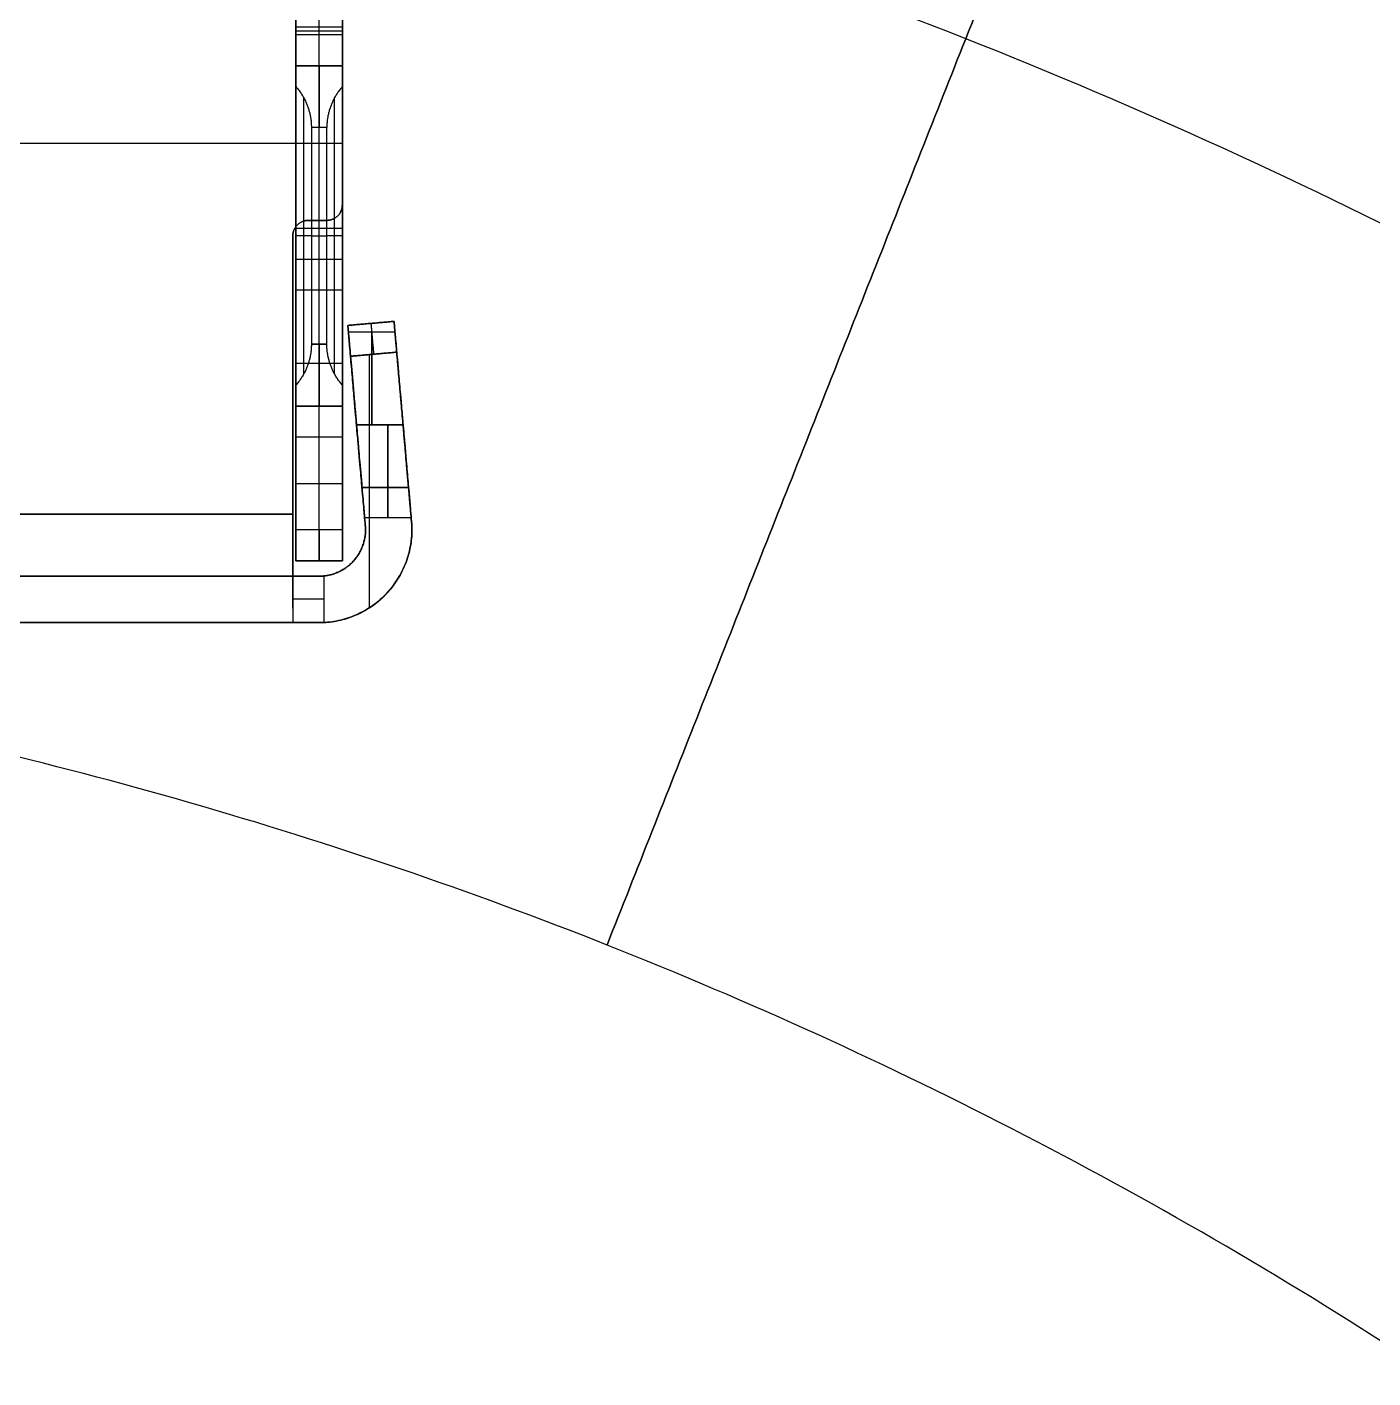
# Model space of a CAD drawing. Header units: millimetres. Extents: x 20.2 to 60.2, y 0 to 42.2.
# Drawn here: x 43.533 to 47.677, y 31.685 to 35.842 of the extents above; entities that cross this region are included whole.
import ezdxf

# ---------------------------------------------------------------- set-up
doc = ezdxf.new("R2010")
doc.units = ezdxf.units.MM
doc.layers.add('CHARGING$Platiene Rund Transmitter', color=178, linetype='Continuous', true_color=0x000000)

msp = doc.modelspace()

# ---------------------------------------------------------------- linework, layer by layer
at = {"layer": 'CHARGING$Platiene Rund Transmitter', "color": 254, "true_color": 0xcad1ee}
for p, q in [((44.3613, 34.1997, -0.7913), (44.3613, 39.5799, -0.7913)), ((44.5042, 34.1997, -0.7913), (44.5042, 39.5799, -0.7913)), ((44.4327, 35.2234, -1.615), (44.4327, 36.2232, -1.615)), ((44.5042, 35.2948, -1.734), (44.5042, 36.1518, -1.734)), ((44.4327, 35.8185, -0.5866), (44.4327, 35.8423, -0.5866)), ((44.3613, 35.8304, -0.5866), (44.5042, 35.8304, -0.5866)), ((44.5042, 35.7233, -1.615), (44.3613, 35.7233, -1.615)), ((44.3613, 35.7233, -0.0867), (44.5042, 35.7233, -0.0867)), ((44.4327, 35.7233, 0.318), (44.4327, 35.7233, -0.4914)), ((44.5042, 35.7233, -1.8055), (44.5042, 35.7233, -1.6626)), ((44.3851, 35.6251, 0.4847), (44.3851, 34.7741, 0.4847)), ((44.4803, 34.7741, 0.4847), (44.4803, 35.6251, 0.4847)), ((44.4327, 34.8663, 0.5085), (44.4327, 35.5329, 0.5085)), ((35.8864, 35.4852, -1.6626), (44.5042, 35.4852, -1.6626)), ((35.8864, 35.4852, -1.8055), (44.5042, 35.4852, -1.8055)), ((44.3994, 35.2472, -1.734), (44.4565, 35.2472, -1.734)), ((44.428, 35.2472, -1.8055), (44.428, 35.2472, -1.6626)), ((44.3518, 34.3426, -1.734), (44.3518, 35.1996, -1.734)), ((44.4089, 35.1996, 0.5085), (44.3613, 35.1996, 0.4609)), ((44.4089, 35.1996, 0.5085), (44.4565, 35.1996, 0.5085)), ((44.5042, 35.1996, 0.4609), (44.4565, 35.1996, 0.5085)), ((44.4327, 34.5806, -1.8055), (44.4327, 35.0329, -1.8055)), ((44.6634, 34.9364, -0.7199), (44.5211, 34.924, -0.7199)), ((44.5922, 34.9302, -0.1581), (44.5922, 34.9302, -1.2817)), ((44.6634, 34.9364, -0.7199), (44.6663, 34.9033, -0.7199)), ((44.5211, 34.924, -0.7199), (44.5229, 34.9033, -0.7199)), ((44.5042, 34.8068, -1.8055), (44.3613, 34.8068, -1.8055)), ((44.5875, 34.0548, -1.377), (44.5875, 34.8342, -1.377)), ((44.3518, 34.7711, -1.8055), (44.3518, 34.7711, -1.6626)), ((44.5042, 34.6758, 0.1181), (44.3613, 34.6758, 0.1181)), ((44.4327, 34.6758, 0.318), (44.4327, 34.6758, -0.0819)), ((44.5479, 34.6176, -0.0629), (44.5479, 34.6176, -0.4342)), ((44.5479, 34.6176, -1.0056), (44.5479, 34.6176, -1.377)), ((44.6913, 34.6176, -0.0629), (44.6913, 34.6176, -0.4342)), ((44.6913, 34.6176, -1.0056), (44.6913, 34.6176, -1.377)), ((44.4327, 34.295, -0.1771), (44.4327, 34.5806, -0.1771)), ((44.3613, 34.4378, -0.1771), (44.5042, 34.4378, -0.1771)), ((44.5647, 34.4256, -1.377), (44.7081, 34.4256, -1.377)), ((44.7081, 34.4254, -0.0629), (44.5647, 34.4254, -0.0629)), ((44.5729, 34.332, -0.7199), (44.575, 34.3074, -0.7199)), ((44.7163, 34.332, -0.7199), (44.7173, 34.3198, -0.7199)), ((44.3518, 34.0539, -1.6388), (44.3518, 34.2504, -1.6388)), ((44.5042, 34.1997, -0.8485), (44.3613, 34.1997, -0.8485)), ((44.4327, 34.1997, -0.2724), (44.4327, 34.1997, -1.4246)), ((35.9578, 34.1521, -0.7199), (44.4327, 34.1521, -0.7199)), ((44.3518, 34.1759, -1.5644), (44.3518, 34.1759, -1.7608)), ((35.9578, 34.0093, -0.7199), (44.4327, 34.0093, -0.7199))]:
    msp.add_line(p, q, dxfattribs=at)
at = {"layer": 'CHARGING$Platiene Rund Transmitter', "color": 86, "true_color": 0x118002}
for points in [[(40.1659, 40), (41.3857, 40.0001), (43.8987, 39.7694), (47.6262, 38.6978), (51.2105, 36.8409), (54.4087, 34.243), (57.0069, 31.0445), (58.8637, 27.4605), (59.9354, 23.7328), (60.2778, 20), (59.9354, 16.2672), (58.8637, 12.5397), (57.0069, 8.9554), (54.4089, 5.7572), (51.2104, 3.159), (47.6264, 1.3023), (43.8987, 0.2305), (40.1659, -0.1119), (36.4332, 0.2305), (32.7057, 1.3022), (29.1213, 3.1591), (25.9232, 5.757), (23.3249, 8.9555), (21.4682, 12.5395), (20.3964, 16.2672), (20.054, 20), (20.3964, 23.7328), (21.4681, 27.4603), (23.325, 31.0446), (25.9229, 34.2428), (29.1214, 36.841), (32.7055, 38.6977), (36.4331, 39.7694), (38.9462, 40.0001), (40.1659, 40)], [(40.1659, 40, 1), (41.3857, 40.0001, 1), (43.8987, 39.7694, 1), (47.6262, 38.6978, 1), (51.2105, 36.8409, 1), (54.4087, 34.243, 1), (57.0069, 31.0445, 1), (58.8637, 27.4605, 1), (59.9354, 23.7328, 1), (60.2778, 20, 1), (59.9354, 16.2672, 1), (58.8637, 12.5397, 1), (57.0069, 8.9554, 1), (54.4089, 5.7572, 1), (51.2104, 3.159, 1), (47.6264, 1.3023, 1), (43.8987, 0.2305, 1), (40.1659, -0.1119, 1), (36.4332, 0.2305, 1), (32.7057, 1.3022, 1), (29.1213, 3.1591, 1), (25.9232, 5.757, 1), (23.3249, 8.9555, 1), (21.4682, 12.5395, 1), (20.3964, 16.2672, 1), (20.054, 20, 1), (20.3964, 23.7328, 1), (21.4681, 27.4603, 1), (23.325, 31.0446, 1), (25.9229, 34.2428, 1), (29.1214, 36.841, 1), (32.7055, 38.6977, 1), (36.4331, 39.7694, 1), (38.9462, 40.0001, 1), (40.1659, 40, 1)], [(40.1659, 40, 0.5), (41.3857, 40.0001, 0.5), (43.8987, 39.7694, 0.5), (47.6262, 38.6978, 0.5), (51.2105, 36.8409, 0.5), (54.4087, 34.243, 0.5), (57.0069, 31.0445, 0.5), (58.8637, 27.4605, 0.5), (59.9354, 23.7328, 0.5), (60.2778, 20, 0.5), (59.9354, 16.2672, 0.5), (58.8637, 12.5397, 0.5), (57.0069, 8.9554, 0.5), (54.4089, 5.7572, 0.5), (51.2104, 3.159, 0.5), (47.6264, 1.3023, 0.5), (43.8987, 0.2305, 0.5), (40.1659, -0.1119, 0.5), (36.4332, 0.2305, 0.5), (32.7057, 1.3022, 0.5), (29.1213, 3.1591, 0.5), (25.9232, 5.757, 0.5), (23.3249, 8.9555, 0.5), (21.4682, 12.5395, 0.5), (20.3964, 16.2672, 0.5), (20.054, 20, 0.5), (20.3964, 23.7328, 0.5), (21.4681, 27.4603, 0.5), (23.325, 31.0446, 0.5), (25.9229, 34.2428, 0.5), (29.1214, 36.841, 0.5), (32.7055, 38.6977, 0.5), (36.4331, 39.7694, 0.5), (38.9462, 40.0001, 0.5), (40.1659, 40, 0.5)], [(40.1659, 37), (41.2028, 37.0001), (43.3388, 36.804), (46.5071, 35.8932), (49.5538, 34.3148), (52.2723, 32.1065), (54.4808, 29.3878), (56.059, 26.3414), (56.97, 23.1729), (57.261, 20), (56.97, 16.8272), (56.0591, 13.6588), (54.4807, 10.6121), (52.2725, 7.8936), (49.5537, 5.6852), (46.5073, 4.1069), (43.3388, 3.1959), (40.1659, 2.9049), (36.9931, 3.1959), (33.8247, 4.1068), (30.778, 5.6852), (28.0596, 7.8935), (25.8511, 10.6122), (24.2729, 13.6586), (23.3619, 16.8271), (23.0708, 20), (23.3619, 23.1728), (24.2728, 26.3412), (25.8511, 29.3879), (28.0594, 32.1064), (30.7781, 34.3148), (33.8245, 35.8931), (36.993, 36.804), (39.1292, 37.0001), (40.1659, 37)], [(40.1659, 37, 1), (41.2028, 37.0001, 1), (43.3388, 36.804, 1), (46.5071, 35.8932, 1), (49.5538, 34.3148, 1), (52.2723, 32.1065, 1), (54.4808, 29.3878, 1), (56.059, 26.3414, 1), (56.97, 23.1729, 1), (57.261, 20, 1), (56.97, 16.8272, 1), (56.0591, 13.6588, 1), (54.4807, 10.6121, 1), (52.2725, 7.8936, 1), (49.5537, 5.6852, 1), (46.5073, 4.1069, 1), (43.3388, 3.1959, 1), (40.1659, 2.9049, 1), (36.9931, 3.1959, 1), (33.8247, 4.1068, 1), (30.778, 5.6852, 1), (28.0596, 7.8935, 1), (25.8511, 10.6122, 1), (24.2729, 13.6586, 1), (23.3619, 16.8271, 1), (23.0708, 20, 1), (23.3619, 23.1728, 1), (24.2728, 26.3412, 1), (25.8511, 29.3879, 1), (28.0594, 32.1064, 1), (30.7781, 34.3148, 1), (33.8245, 35.8931, 1), (36.993, 36.804, 1), (39.1292, 37.0001, 1), (40.1659, 37, 1)], [(40.1659, 34), (41.0198, 34.0001), (42.7788, 33.8386), (45.3881, 33.0885), (47.8971, 31.7886), (50.1359, 29.9701), (51.9546, 27.7311), (53.2543, 25.2223), (54.0046, 22.613), (54.2442, 20), (54.0046, 17.3871), (53.2544, 14.7778), (51.9546, 12.2688), (50.136, 10.0301), (47.8971, 8.2113), (45.3882, 6.9116), (42.7789, 6.1614), (40.1659, 5.9217), (37.553, 6.1614), (34.9437, 6.9115), (32.4347, 8.2113), (30.196, 10.0299), (28.3772, 12.2689), (27.0775, 14.7777), (26.3273, 17.387), (26.0876, 20), (26.3273, 22.6129), (27.0774, 25.2222), (28.3773, 27.7312), (30.1958, 29.9699), (32.4348, 31.7887), (34.9436, 33.0884), (37.5529, 33.8386), (39.3121, 34.0001), (40.1659, 34)], [(40.1659, 34, 1), (41.0198, 34.0001, 1), (42.7788, 33.8386, 1), (45.3881, 33.0885, 1), (47.8971, 31.7886, 1), (50.1359, 29.9701, 1), (51.9546, 27.7311, 1), (53.2543, 25.2223, 1), (54.0046, 22.613, 1), (54.2442, 20, 1), (54.0046, 17.3871, 1), (53.2544, 14.7778, 1), (51.9546, 12.2688, 1), (50.136, 10.0301, 1), (47.8971, 8.2113, 1), (45.3882, 6.9116, 1), (42.7789, 6.1614, 1), (40.1659, 5.9217, 1), (37.553, 6.1614, 1), (34.9437, 6.9115, 1), (32.4347, 8.2113, 1), (30.196, 10.0299, 1), (28.3772, 12.2689, 1), (27.0775, 14.7777, 1), (26.3273, 17.387, 1), (26.0876, 20, 1), (26.3273, 22.6129, 1), (27.0774, 25.2222, 1), (28.3773, 27.7312, 1), (30.1958, 29.9699, 1), (32.4348, 31.7887, 1), (34.9436, 33.0884, 1), (37.5529, 33.8386, 1), (39.3121, 34.0001, 1), (40.1659, 34, 1)], [(40.1659, 34, 0.5), (41.0198, 34.0001, 0.5), (42.7788, 33.8386, 0.5), (45.3881, 33.0885, 0.5), (47.8971, 31.7886, 0.5), (50.1359, 29.9701, 0.5), (51.9546, 27.7311, 0.5), (53.2543, 25.2223, 0.5), (54.0046, 22.613, 0.5), (54.2442, 20, 0.5), (54.0046, 17.3871, 0.5), (53.2544, 14.7778, 0.5), (51.9546, 12.2688, 0.5), (50.136, 10.0301, 0.5), (47.8971, 8.2113, 0.5), (45.3882, 6.9116, 0.5), (42.7789, 6.1614, 0.5), (40.1659, 5.9217, 0.5), (37.553, 6.1614, 0.5), (34.9437, 6.9115, 0.5), (32.4347, 8.2113, 0.5), (30.196, 10.0299, 0.5), (28.3772, 12.2689, 0.5), (27.0775, 14.7777, 0.5), (26.3273, 17.387, 0.5), (26.0876, 20, 0.5), (26.3273, 22.6129, 0.5), (27.0774, 25.2222, 0.5), (28.3773, 27.7312, 0.5), (30.1958, 29.9699, 0.5), (32.4348, 31.7887, 0.5), (34.9436, 33.0884, 0.5), (37.5529, 33.8386, 0.5), (39.3121, 34.0001, 0.5), (40.1659, 34, 0.5)]]:
    msp.add_open_spline(points, degree=3, knots=[0, 0, 0, 0, 2.996669, 6.173385, 9.482612, 12.862313, 16.242013, 19.55124, 22.727957, 25.724626, 28.721294, 31.898011, 35.207238, 38.586938, 41.966639, 45.275866, 48.452582, 51.449251, 54.44592, 57.622636, 60.931863, 64.311564, 67.691265, 71.000491, 74.177208, 77.173877, 80.170545, 83.347262, 86.656489, 90.036189, 93.41589, 96.725117, 99.901833, 102.898502, 102.898502, 102.898502, 102.898502], dxfattribs=at)
for points in [[(42.7133, 33.7663), (43.2592, 36.7162), (43.8051, 39.6661)], [(43.8051, 39.6661, 1), (43.2592, 36.7162, 1), (42.7133, 33.7663, 1)], [(45.3192, 33.0171), (46.4235, 35.8064), (47.5278, 38.5958)], [(47.5278, 38.5958, 1), (46.4235, 35.8064, 1), (45.3192, 33.0171, 1)], [(45.3192, 33.0171, 1), (45.3192, 33.0171, 0.5), (45.3192, 33.0171)]]:
    msp.add_open_spline(points, degree=2, dxfattribs=at)
at = {"layer": 'CHARGING$Platiene Rund Transmitter', "color": 254, "true_color": 0xcad1ee}
for points, degree in [([(44.3613, 36.2232, -1.615), (44.3613, 35.7233, -1.615), (44.3613, 35.2234, -1.615)], 2), ([(44.5042, 35.2234, -1.615), (44.5042, 35.7233, -1.615), (44.5042, 36.2232, -1.615)], 2), ([(44.5042, 35.2948, -1.6626), (44.5042, 35.7233, -1.6626), (44.5042, 36.1518, -1.6626)], 2), ([(44.5042, 36.1518, -1.8055), (44.5042, 35.7233, -1.8055), (44.5042, 35.2948, -1.8055)], 2), ([(44.3613, 35.8185, -0.5866), (44.3613, 35.8304, -0.5866), (44.3613, 35.8423, -0.5866)], 2), ([(44.5042, 35.8423, -0.5866), (44.4327, 35.8423, -0.5866), (44.3613, 35.8423, -0.5866)], 2), ([(44.5042, 35.8423, -0.5866), (44.5042, 35.8304, -0.5866), (44.5042, 35.8185, -0.5866)], 2), ([(44.5042, 35.8185, -0.5866), (44.4327, 35.8185, -0.5866), (44.3613, 35.8185, -0.5866)], 2), ([(44.3613, 35.7233, 0.318), (44.3613, 35.7233, -0.0867), (44.3613, 35.7233, -0.4914)], 2), ([(44.5042, 35.7233, 0.318), (44.4327, 35.7233, 0.318), (44.3613, 35.7233, 0.318)], 2), ([(44.3613, 35.7233, -0.4914), (44.4327, 35.7233, -0.4914), (44.5042, 35.7233, -0.4914)], 2), ([(44.5042, 35.7233, -0.4914), (44.5042, 35.7233, -0.0867), (44.5042, 35.7233, 0.318)], 2), ([(44.3613, 34.7403, 0.4609), (44.3613, 35.1996, 0.4609), (44.3613, 35.6588, 0.4609)], 2), ([(44.5042, 35.6588, 0.4609), (44.5042, 35.1996, 0.4609), (44.5042, 34.7403, 0.4609)], 2), ([(44.4565, 35.5329, 0.5085), (44.4327, 35.5329, 0.5085), (44.4089, 35.5329, 0.5085)], 2), ([(44.4089, 35.5329, 0.5085), (44.4089, 35.1996, 0.5085), (44.4089, 34.8663, 0.5085)], 2), ([(44.4565, 34.8663, 0.5085), (44.4565, 35.1996, 0.5085), (44.4565, 35.5329, 0.5085)], 2), ([(44.5042, 35.2948, -1.6626), (44.5042, 35.2948, -1.734), (44.5042, 35.2948, -1.8055)], 2), ([(44.5042, 35.2948, -1.6626), (44.5042, 35.2948, -1.734), (44.5042, 35.2948, -1.8055)], 2), ([(44.3613, 35.2234, -1.615), (44.4327, 35.2234, -1.615), (44.5042, 35.2234, -1.615)], 2), ([(44.3994, 35.2472, -1.6626), (44.428, 35.2472, -1.6626), (44.4565, 35.2472, -1.6626)], 2), ([(44.4565, 35.2472, -1.8055), (44.428, 35.2472, -1.8055), (44.3994, 35.2472, -1.8055)], 2), ([(44.3994, 35.2472, -1.8055), (44.3994, 35.2472, -1.734), (44.3994, 35.2472, -1.6626)], 2), ([(44.4565, 35.2472, -1.8055), (44.4565, 35.2472, -1.734), (44.4565, 35.2472, -1.6626)], 2), ([(44.4565, 35.2472, -1.6626), (44.4565, 35.2472, -1.734), (44.4565, 35.2472, -1.8055)], 2), ([(44.3518, 34.3426, -1.6626), (44.3518, 34.7711, -1.6626), (44.3518, 35.1996, -1.6626)], 2), ([(44.3518, 35.1996, -1.8055), (44.3518, 34.7711, -1.8055), (44.3518, 34.3426, -1.8055)], 2), ([(44.3518, 35.1996, -1.6626), (44.3518, 35.1996, -1.734), (44.3518, 35.1996, -1.8055)], 2), ([(44.3613, 35.1282, -1.7102), (44.4327, 35.1282, -1.7102), (44.5042, 35.1282, -1.7102)], 2), ([(44.3613, 35.0329, -1.8055), (44.3613, 34.8068, -1.8055), (44.3613, 34.5806, -1.8055)], 2), ([(44.5042, 35.0329, -1.8055), (44.4327, 35.0329, -1.8055), (44.3613, 35.0329, -1.8055)], 2), ([(44.5042, 34.5806, -1.8055), (44.5042, 34.8068, -1.8055), (44.5042, 35.0329, -1.8055)], 2), ([(44.5211, 34.924, -0.1581), (44.5922, 34.9302, -0.1581), (44.6634, 34.9364, -0.1581)], 2), ([(44.5211, 34.924, -1.2817), (44.5922, 34.9302, -1.2817), (44.6634, 34.9364, -1.2817)], 2), ([(44.6634, 34.9364, -1.2817), (44.5922, 34.9302, -1.2817), (44.5211, 34.924, -1.2817)], 2), ([(44.6634, 34.9364, -1.2817), (44.6634, 34.9364, -0.7199), (44.6634, 34.9364, -0.1581)], 2), ([(44.5211, 34.924, -0.1581), (44.5211, 34.924, -0.7199), (44.5211, 34.924, -1.2817)], 2), ([(44.6663, 34.9033, -0.7199), (44.5946, 34.9033, -0.7199), (44.5229, 34.9033, -0.7199)], 2), ([(44.4565, 34.8663, 0.5085), (44.4327, 34.8663, 0.5085), (44.4089, 34.8663, 0.5085)], 2), ([(44.4089, 34.8663, 0.5085), (44.4327, 34.8663, 0.5085), (44.4565, 34.8663, 0.5085)], 2), ([(44.6717, 34.8416, -0.0629), (44.6005, 34.8354, -0.0629), (44.5294, 34.8291, -0.0629)], 2), ([(44.5294, 34.8291, -1.377), (44.6005, 34.8354, -1.377), (44.6717, 34.8416, -1.377)], 2), ([(44.5294, 34.8291, -0.0629), (44.5747, 34.8331, -0.0629), (44.6201, 34.8371, -0.0629)], 2), ([(44.575, 34.3074, -0.0629), (44.5522, 34.5683, -0.0629), (44.5294, 34.8291, -0.0629)], 2), ([(44.5294, 34.8291, -1.377), (44.5522, 34.5683, -1.377), (44.575, 34.3074, -1.377)], 2), ([(44.6717, 34.8416, -0.0629), (44.6945, 34.5807, -0.0629), (44.7173, 34.3198, -0.0629)], 2), ([(44.7173, 34.3198, -1.377), (44.6945, 34.5807, -1.377), (44.6717, 34.8416, -1.377)], 2), ([(44.3613, 34.6758, -0.0819), (44.3613, 34.6758, 0.1181), (44.3613, 34.6758, 0.318)], 2), ([(44.5042, 34.6758, -0.0819), (44.4327, 34.6758, -0.0819), (44.3613, 34.6758, -0.0819)], 2), ([(44.3613, 34.6758, 0.318), (44.4327, 34.6758, 0.318), (44.5042, 34.6758, 0.318)], 2), ([(44.5042, 34.6758, 0.318), (44.5042, 34.6758, 0.1181), (44.5042, 34.6758, -0.0819)], 2), ([(44.6913, 34.6176, -1.0056), (44.6196, 34.6176, -1.0056), (44.5479, 34.6176, -1.0056)], 2), ([(44.5479, 34.6176, -0.4342), (44.6196, 34.6176, -0.4342), (44.6913, 34.6176, -0.4342)], 2), ([(44.3613, 34.295, -0.1771), (44.3613, 34.4378, -0.1771), (44.3613, 34.5806, -0.1771)], 2), ([(44.3613, 34.5806, -1.8055), (44.4327, 34.5806, -1.8055), (44.5042, 34.5806, -1.8055)], 2), ([(44.3613, 34.5806, -0.1771), (44.4327, 34.5806, -0.1771), (44.5042, 34.5806, -0.1771)], 2), ([(44.5042, 34.5806, -0.1771), (44.5042, 34.4378, -0.1771), (44.5042, 34.295, -0.1771)], 2), ([(36.0388, 34.3426, -1.6626), (40.1953, 34.3426, -1.6626), (44.3518, 34.3426, -1.6626)], 2), ([(44.3518, 34.3426, -1.8055), (40.1953, 34.3426, -1.8055), (36.0388, 34.3426, -1.8055)], 2), ([(44.3518, 34.3426, -1.6626), (44.3518, 34.3426, -1.734), (44.3518, 34.3426, -1.8055)], 2), ([(44.7163, 34.332, -0.7199), (44.6446, 34.332, -0.7199), (44.5729, 34.332, -0.7199)], 2), ([(44.575, 34.3074, -0.0629), (44.575, 34.3074, -0.7199), (44.575, 34.3074, -1.377)], 2), ([(44.7173, 34.3198, -0.0629), (44.7173, 34.3198, -0.7199), (44.7173, 34.3198, -1.377)], 2), ([(44.5042, 34.295, -0.1771), (44.4327, 34.295, -0.1771), (44.3613, 34.295, -0.1771)], 2), ([(44.5756, 34.295, -1.377), (44.5756, 34.295, -0.7199), (44.5756, 34.295, -0.0629)], 2), ([(44.7184, 34.295, -1.377), (44.7184, 34.295, -0.7199), (44.7184, 34.295, -0.0629)], 2), ([(44.3613, 34.1997, -1.4246), (44.3613, 34.1997, -0.8485), (44.3613, 34.1997, -0.2724)], 2), ([(44.5042, 34.1997, -0.2724), (44.4327, 34.1997, -0.2724), (44.3613, 34.1997, -0.2724)], 2), ([(44.3613, 34.1997, -1.4246), (44.4327, 34.1997, -1.4246), (44.5042, 34.1997, -1.4246)], 2), ([(44.3613, 34.1997, -1.4246), (44.4327, 34.1997, -1.4246), (44.5042, 34.1997, -1.4246)], 2), ([(44.3613, 34.1997, -0.2724), (44.4327, 34.1997, -0.2724), (44.5042, 34.1997, -0.2724)], 2), ([(44.5042, 34.1997, -0.2724), (44.5042, 34.1997, -0.8485), (44.5042, 34.1997, -1.4246)], 2), ([(44.3518, 34.1521, -1.4722), (40.1953, 34.1521, -1.4722), (36.0388, 34.1521, -1.4722)], 2), ([(41.0047, 34.1521, -0.0629), (42.7187, 34.1521, -0.0629), (44.4327, 34.1521, -0.0629)], 2), ([(44.3518, 34.1521, -1.4722), (44.3518, 34.0807, -1.4722), (44.3518, 34.0093, -1.4722)], 2), ([(44.447, 34.1528, -1.377), (44.4422, 34.1524, -1.377), (44.4375, 34.1521, -1.3773), (44.4327, 34.1521, -1.378)], 3), ([(44.4327, 34.1521, -0.0629), (44.4327, 34.1521, -0.7205), (44.4327, 34.1521, -1.378)], 2), ([(44.4327, 34.1521, -1.378), (44.4327, 34.1521, -0.7205), (44.4327, 34.1521, -0.0629)], 2), ([(44.447, 34.1528, -1.377), (44.447, 34.0812, -1.377), (44.447, 34.0096, -1.377)], 2), ([(44.447, 34.1528, -1.377), (44.447, 34.0812, -1.377), (44.447, 34.0096, -1.377)], 2), ([(36.0388, 34.0093, -1.4722), (40.1953, 34.0093, -1.4722), (44.3518, 34.0093, -1.4722)], 2), ([(44.4327, 34.0093, -0.0629), (42.7187, 34.0093, -0.0629), (41.0047, 34.0093, -0.0629)], 2), ([(44.4327, 34.0093, -1.378), (44.4375, 34.0093, -1.3773), (44.4422, 34.0094, -1.377), (44.447, 34.0096, -1.377)], 3), ([(44.4327, 34.0093, -0.0629), (44.4327, 34.0093, -0.7205), (44.4327, 34.0093, -1.378)], 2), ([(44.4327, 34.0093, -1.378), (44.4327, 34.0093, -0.7205), (44.4327, 34.0093, -0.0629)], 2)]:
    msp.add_open_spline(points, degree=degree, dxfattribs=at)
at = {"layer": 'CHARGING$Platiene Rund Transmitter', "color": 254, "true_color": 0xcad1ee, "extrusion": (-1, 2.23855e-13, -2.23855e-13)}
msp.add_rational_spline([(44.3613, 35.8423, -0.5866), (44.3613, 35.9376, -0.5866), (44.3613, 35.9376, -0.4914)], [1, 0.707106781187, 1], degree=2, dxfattribs=at)
at = {"layer": 'CHARGING$Platiene Rund Transmitter', "color": 254, "true_color": 0xcad1ee, "extrusion": (1, -1.49237e-13, 1.49237e-13)}
msp.add_rational_spline([(44.5042, 35.9376, -0.4914), (44.5042, 35.9376, -0.5866), (44.5042, 35.8423, -0.5866)], [1, 0.707106781187, 1], degree=2, dxfattribs=at)
at = {"layer": 'CHARGING$Platiene Rund Transmitter', "color": 254, "true_color": 0xcad1ee, "extrusion": (-1, -1.49237e-13, -1.49237e-13)}
msp.add_rational_spline([(44.3613, 35.7233, -0.4914), (44.3613, 35.7233, -0.5866), (44.3613, 35.8185, -0.5866)], [1, 0.707106781187, 1], degree=2, dxfattribs=at)
at = {"layer": 'CHARGING$Platiene Rund Transmitter', "color": 254, "true_color": 0xcad1ee, "extrusion": (1, -7.46183e-14, -7.46183e-14)}
msp.add_rational_spline([(44.4327, 35.7233, -0.4914), (44.4327, 35.7233, -0.5866), (44.4327, 35.8185, -0.5866)], [1, 0.707106781187, 1], degree=2, dxfattribs=at)
at = {"layer": 'CHARGING$Platiene Rund Transmitter', "color": 254, "true_color": 0xcad1ee, "extrusion": (1, -2.98473e-13, -2.98473e-13)}
msp.add_rational_spline([(44.5042, 35.8185, -0.5866), (44.5042, 35.7233, -0.5866), (44.5042, 35.7233, -0.4914)], [1, 0.707106781187, 1], degree=2, dxfattribs=at)
at = {"layer": 'CHARGING$Platiene Rund Transmitter', "color": 254, "true_color": 0xcad1ee, "extrusion": (-1, 7.28897e-14, 8.26492e-14)}
msp.add_rational_spline([(44.3613, 35.6588, 0.4609), (44.3613, 35.7233, 0.404), (44.3613, 35.7233, 0.318)], [0.854391865464, 0.842472244355, 1], degree=2, dxfattribs=at)
at = {"layer": 'CHARGING$Platiene Rund Transmitter', "color": 254, "true_color": 0xcad1ee, "extrusion": (-1, -3.73092e-14, -3.73092e-14)}
msp.add_rational_spline([(44.4327, 35.7233, 0.318), (44.4327, 35.7233, 0.5085), (44.4327, 35.5329, 0.5085)], [1, 0.707106781187, 1], degree=2, dxfattribs=at)
at = {"layer": 'CHARGING$Platiene Rund Transmitter', "color": 254, "true_color": 0xcad1ee, "extrusion": (-1, 3.73092e-14, -8.26492e-14)}
msp.add_rational_spline([(44.5042, 35.7233, 0.318), (44.5042, 35.7233, 0.404), (44.5042, 35.6588, 0.4609)], [1, 0.911437827766, 1], degree=2, dxfattribs=at)
at = {"layer": 'CHARGING$Platiene Rund Transmitter', "color": 254, "true_color": 0xcad1ee, "extrusion": (0.707107, 3.8492e-14, -0.707107)}
msp.add_rational_spline([(44.3613, 35.6588, 0.4609), (44.3923, 35.6236, 0.4919), (44.4089, 35.5798, 0.5085), (44.4089, 35.5329, 0.5085)], [1, 0.956942897796, 0.956942897796, 1], degree=3, dxfattribs=at)
at = {"layer": 'CHARGING$Platiene Rund Transmitter', "color": 254, "true_color": 0xcad1ee, "extrusion": (0.707107, -1.07108e-13, 0.707107)}
msp.add_rational_spline([(44.5042, 35.6588, 0.4609), (44.4731, 35.6236, 0.4919), (44.4565, 35.5798, 0.5085), (44.4565, 35.5329, 0.5085)], [1, 0.956942897796, 0.956942897796, 1], degree=3, dxfattribs=at)
at = {"layer": 'CHARGING$Platiene Rund Transmitter', "color": 254, "true_color": 0xcad1ee}
for points, weights in [([(44.4565, 35.2472, -1.6626), (44.5042, 35.2472, -1.6626), (44.5042, 35.2948, -1.6626)], [1, 0.707106781187, 1]), ([(44.5042, 35.2948, -1.8055), (44.5042, 35.2472, -1.8055), (44.4565, 35.2472, -1.8055)], [1, 0.707106781187, 1]), ([(44.5042, 35.2948, -1.734), (44.5042, 35.2472, -1.734), (44.4565, 35.2472, -1.734)], [1, 0.707106781186, 1]), ([(44.3518, 35.1996, -1.6626), (44.3518, 35.2472, -1.6626), (44.3994, 35.2472, -1.6626)], [1, 0.707106781187, 1]), ([(44.3994, 35.2472, -1.8055), (44.3518, 35.2472, -1.8055), (44.3518, 35.1996, -1.8055)], [1, 0.707106781187, 1]), ([(44.3518, 35.1996, -1.734), (44.3518, 35.2472, -1.734), (44.3994, 35.2472, -1.734)], [1, 0.707106781187, 1])]:
    msp.add_rational_spline(points, weights, degree=2, dxfattribs=at)
at = {"layer": 'CHARGING$Platiene Rund Transmitter', "color": 254, "true_color": 0xcad1ee, "extrusion": (-1, -7.46183e-14, 7.46183e-14)}
msp.add_rational_spline([(44.3613, 35.2234, -1.615), (44.3613, 35.1282, -1.615), (44.3613, 35.1282, -1.7102)], [1, 0.707106781187, 1], degree=2, dxfattribs=at)
at = {"layer": 'CHARGING$Platiene Rund Transmitter', "color": 254, "true_color": 0xcad1ee, "extrusion": (-1, 0, 0)}
for points in [[(44.4327, 35.1282, -1.7102), (44.4327, 35.1282, -1.615), (44.4327, 35.2234, -1.615)], [(44.4327, 35.0329, -1.8055), (44.4327, 35.1282, -1.8055), (44.4327, 35.1282, -1.7102)], [(44.5042, 34.6758, -0.0819), (44.5042, 34.6758, -0.1771), (44.5042, 34.5806, -0.1771)]]:
    msp.add_rational_spline(points, [1, 0.707106781187, 1], degree=2, dxfattribs=at)
at = {"layer": 'CHARGING$Platiene Rund Transmitter', "color": 254, "true_color": 0xcad1ee, "extrusion": (-1, 1.49237e-13, -1.49237e-13)}
msp.add_rational_spline([(44.5042, 35.1282, -1.7102), (44.5042, 35.1282, -1.615), (44.5042, 35.2234, -1.615)], [1, 0.707106781187, 1], degree=2, dxfattribs=at)
at = {"layer": 'CHARGING$Platiene Rund Transmitter', "color": 254, "true_color": 0xcad1ee, "extrusion": (-1, 7.46183e-14, -7.46183e-14)}
msp.add_rational_spline([(44.3613, 35.1282, -1.7102), (44.3613, 35.1282, -1.8055), (44.3613, 35.0329, -1.8055)], [1, 0.707106781187, 1], degree=2, dxfattribs=at)
at = {"layer": 'CHARGING$Platiene Rund Transmitter', "color": 254, "true_color": 0xcad1ee, "extrusion": (-1, -1.49237e-13, 1.49237e-13)}
msp.add_rational_spline([(44.5042, 35.0329, -1.8055), (44.5042, 35.1282, -1.8055), (44.5042, 35.1282, -1.7102)], [1, 0.707106781187, 1], degree=2, dxfattribs=at)
at = {"layer": 'CHARGING$Platiene Rund Transmitter', "color": 254, "true_color": 0xcad1ee, "extrusion": (-0.996195, -0.087156, -2.13703e-13)}
msp.add_rational_spline([(44.5922, 34.9302, -0.1581), (44.5922, 34.9302, -0.0629), (44.6005, 34.8354, -0.0629)], [1, 0.707106781187, 1], degree=2, dxfattribs=at)
at = {"layer": 'CHARGING$Platiene Rund Transmitter', "color": 254, "true_color": 0xcad1ee, "extrusion": (-0.996195, -0.087156, 2.38805e-13)}
msp.add_rational_spline([(44.5922, 34.9302, -1.2817), (44.5922, 34.9302, -1.377), (44.6005, 34.8354, -1.377)], [1, 0.707106781187, 1], degree=2, dxfattribs=at)
at = {"layer": 'CHARGING$Platiene Rund Transmitter', "color": 254, "true_color": 0xcad1ee, "extrusion": (0.996195, 0.087156, 1.91396e-13)}
msp.add_rational_spline([(44.6634, 34.9364, -0.1581), (44.6634, 34.9364, -0.0629), (44.6717, 34.8416, -0.0629)], [1, 0.707106781187, 1], degree=2, dxfattribs=at)
at = {"layer": 'CHARGING$Platiene Rund Transmitter', "color": 254, "true_color": 0xcad1ee, "extrusion": (-0.996195, -0.087156, 2.51814e-13)}
msp.add_rational_spline([(44.6717, 34.8416, -1.377), (44.6634, 34.9364, -1.377), (44.6634, 34.9364, -1.2817)], [1, 0.707106781187, 1], degree=2, dxfattribs=at)
at = {"layer": 'CHARGING$Platiene Rund Transmitter', "color": 254, "true_color": 0xcad1ee, "extrusion": (0.996195, 0.087156, 9.10478e-14)}
msp.add_rational_spline([(44.5294, 34.8291, -0.0629), (44.5211, 34.924, -0.0629), (44.5211, 34.924, -0.1581)], [1, 0.707106781187, 1], degree=2, dxfattribs=at)
at = {"layer": 'CHARGING$Platiene Rund Transmitter', "color": 254, "true_color": 0xcad1ee, "extrusion": (-0.996195, -0.087156, 1.02113e-14)}
msp.add_rational_spline([(44.5211, 34.924, -1.2817), (44.5211, 34.924, -1.377), (44.5294, 34.8291, -1.377)], [1, 0.707106781187, 1], degree=2, dxfattribs=at)
at = {"layer": 'CHARGING$Platiene Rund Transmitter', "color": 254, "true_color": 0xcad1ee, "extrusion": (-0.996195, -0.087156, 1.93452e-14)}
msp.add_open_spline([(44.5479, 34.6176, -0.4342), (44.5446, 34.655, -0.4342), (44.5413, 34.6924, -0.4417), (44.5353, 34.7615, -0.4703), (44.5325, 34.7932, -0.4915), (44.5279, 34.8461, -0.5443), (44.526, 34.8672, -0.576), (44.5235, 34.8959, -0.6451), (44.5229, 34.9033, -0.6825), (44.5229, 34.9033, -0.7573), (44.5235, 34.8959, -0.7947), (44.526, 34.8672, -0.8638), (44.5279, 34.8461, -0.8955), (44.5325, 34.7932, -0.9484), (44.5353, 34.7615, -0.9695), (44.5413, 34.6924, -0.9982), (44.5446, 34.655, -1.0056), (44.5479, 34.6176, -1.0056)], degree=3, knots=[4.712389, 4.712389, 4.712389, 4.712389, 5.105074, 5.105074, 5.497769, 5.497769, 5.890484, 5.890484, 6.283185, 6.283185, 6.675898, 6.675898, 7.068608, 7.068608, 7.461297, 7.461297, 7.853982, 7.853982, 7.853982, 7.853982], dxfattribs=at)
at = {"layer": 'CHARGING$Platiene Rund Transmitter', "color": 254, "true_color": 0xcad1ee, "extrusion": (-1, -2.48728e-14, -1.23731e-27)}
msp.add_rational_spline([(44.5946, 34.6176, -0.4342), (44.5946, 34.9033, -0.4342), (44.5946, 34.9033, -0.7199), (44.5946, 34.9033, -1.0056), (44.5946, 34.6176, -1.0056)], [1, 0.707106781187, 1, 0.707106781187, 1], degree=2, knots=[1.570796, 1.570796, 1.570796, 3.141593, 3.141593, 4.712389, 4.712389, 4.712389], dxfattribs=at)
at = {"layer": 'CHARGING$Platiene Rund Transmitter', "color": 254, "true_color": 0xcad1ee, "extrusion": (0.996195, 0.087156, -1.40907e-14)}
msp.add_rational_spline([(44.6913, 34.6176, -1.0056), (44.6413, 35.189, -1.0056), (44.6413, 35.189, -0.4342), (44.6913, 34.6176, -0.4342)], [1, 0.333333333333, 0.333333333333, 1], degree=3, dxfattribs=at)
at = {"layer": 'CHARGING$Platiene Rund Transmitter', "color": 254, "true_color": 0xcad1ee, "extrusion": (0.707107, 3.54866e-13, -0.707107)}
msp.add_rational_spline([(44.4089, 34.8663, 0.5085), (44.4089, 34.8194, 0.5085), (44.3923, 34.7755, 0.4919), (44.3613, 34.7403, 0.4609)], [1, 0.956942897796, 0.956942897796, 1], degree=3, dxfattribs=at)
at = {"layer": 'CHARGING$Platiene Rund Transmitter', "color": 254, "true_color": 0xcad1ee, "extrusion": (1, 7.46183e-14, 7.46183e-14)}
msp.add_rational_spline([(44.4327, 34.8663, 0.5085), (44.4327, 34.6758, 0.5085), (44.4327, 34.6758, 0.318)], [1, 0.707106781187, 1], degree=2, dxfattribs=at)
at = {"layer": 'CHARGING$Platiene Rund Transmitter', "color": 254, "true_color": 0xcad1ee, "extrusion": (0.707107, -2.15295e-13, 0.707107)}
msp.add_rational_spline([(44.5042, 34.7403, 0.4609), (44.4731, 34.7755, 0.4919), (44.4565, 34.8194, 0.5085), (44.4565, 34.8663, 0.5085)], [1, 0.956942897796, 0.956942897796, 1], degree=3, dxfattribs=at)
at = {"layer": 'CHARGING$Platiene Rund Transmitter', "color": 254, "true_color": 0xcad1ee, "extrusion": (1, 7.46183e-14, 1.65298e-13)}
msp.add_rational_spline([(44.3613, 34.6758, 0.318), (44.3613, 34.6758, 0.404), (44.3613, 34.7403, 0.4609)], [1, 0.911437827766, 1], degree=2, dxfattribs=at)
at = {"layer": 'CHARGING$Platiene Rund Transmitter', "color": 254, "true_color": 0xcad1ee, "extrusion": (1, -1.10199e-13, 3.64314e-26)}
msp.add_rational_spline([(44.5042, 34.7403, 0.4609), (44.5042, 34.6758, 0.404), (44.5042, 34.6758, 0.318)], [0.854391865464, 0.842472244355, 1], degree=2, dxfattribs=at)
at = {"layer": 'CHARGING$Platiene Rund Transmitter', "color": 254, "true_color": 0xcad1ee, "extrusion": (-1, -7.46183e-14, 1.49237e-13)}
msp.add_rational_spline([(44.3613, 34.5806, -0.1771), (44.3613, 34.6758, -0.1771), (44.3613, 34.6758, -0.0819)], [1, 0.707106781187, 1], degree=2, dxfattribs=at)
at = {"layer": 'CHARGING$Platiene Rund Transmitter', "color": 254, "true_color": 0xcad1ee, "extrusion": (1, 7.46183e-14, 0)}
msp.add_rational_spline([(44.4327, 34.5806, -0.1771), (44.4327, 34.6758, -0.1771), (44.4327, 34.6758, -0.0819)], [1, 0.707106781187, 1], degree=2, dxfattribs=at)
at = {"layer": 'CHARGING$Platiene Rund Transmitter', "color": 254, "true_color": 0xcad1ee, "extrusion": (0.996195, 0.087156, -1.51746e-14)}
msp.add_open_spline([(44.5479, 34.6176, -1.0056), (44.5512, 34.5803, -1.0056), (44.5544, 34.5429, -0.9982), (44.5605, 34.4738, -0.9695), (44.5632, 34.4421, -0.9484), (44.5679, 34.3892, -0.8955), (44.5697, 34.368, -0.8638), (44.5722, 34.3394, -0.7947), (44.5729, 34.332, -0.7573), (44.5729, 34.332, -0.6825), (44.5722, 34.3394, -0.6451), (44.5697, 34.368, -0.576), (44.5679, 34.3892, -0.5443), (44.5632, 34.4421, -0.4915), (44.5605, 34.4738, -0.4703), (44.5544, 34.5429, -0.4417), (44.5512, 34.5803, -0.4342), (44.5479, 34.6176, -0.4342)], degree=3, knots=[1.570796, 1.570796, 1.570796, 1.570796, 1.963481, 1.963481, 2.356176, 2.356176, 2.748891, 2.748891, 3.141593, 3.141593, 3.534305, 3.534305, 3.927015, 3.927015, 4.319705, 4.319705, 4.712389, 4.712389, 4.712389, 4.712389], dxfattribs=at)
at = {"layer": 'CHARGING$Platiene Rund Transmitter', "color": 254, "true_color": 0xcad1ee, "extrusion": (-1, 0, 0)}
msp.add_rational_spline([(44.6446, 34.6176, -1.0056), (44.6446, 34.332, -1.0056), (44.6446, 34.332, -0.7199), (44.6446, 34.332, -0.4342), (44.6446, 34.6176, -0.4342)], [1, 0.707106781187, 1, 0.707106781187, 1], degree=2, knots=[1.570796, 1.570796, 1.570796, 3.141593, 3.141593, 4.712389, 4.712389, 4.712389], dxfattribs=at)
at = {"layer": 'CHARGING$Platiene Rund Transmitter', "color": 254, "true_color": 0xcad1ee, "extrusion": (0.996195, 0.087156, -1.40907e-14)}
msp.add_open_spline([(44.6913, 34.6176, -0.4342), (44.6945, 34.5803, -0.4342), (44.6978, 34.5429, -0.4417), (44.7038, 34.4738, -0.4703), (44.7066, 34.4421, -0.4915), (44.7112, 34.3892, -0.5443), (44.7131, 34.368, -0.576), (44.7156, 34.3394, -0.6451), (44.7163, 34.332, -0.6825), (44.7163, 34.332, -0.7573), (44.7156, 34.3394, -0.7947), (44.7131, 34.368, -0.8638), (44.7112, 34.3892, -0.8955), (44.7066, 34.4421, -0.9484), (44.7038, 34.4738, -0.9695), (44.6978, 34.5429, -0.9982), (44.6945, 34.5803, -1.0056), (44.6913, 34.6176, -1.0056)], degree=3, knots=[-4.712389, -4.712389, -4.712389, -4.712389, -4.319704, -4.319704, -3.927009, -3.927009, -3.534294, -3.534294, -3.141593, -3.141593, -2.74888, -2.74888, -2.35617, -2.35617, -1.963481, -1.963481, -1.570796, -1.570796, -1.570796, -1.570796], dxfattribs=at)
at = {"layer": 'CHARGING$Platiene Rund Transmitter', "color": 254, "true_color": 0xcad1ee, "extrusion": (1, -3.73092e-14, -5.59638e-14)}
msp.add_rational_spline([(44.3613, 34.5806, -1.8055), (44.3613, 34.1997, -1.8055), (44.3613, 34.1997, -1.4246)], [1, 0.707106781187, 1], degree=2, dxfattribs=at)
at = {"layer": 'CHARGING$Platiene Rund Transmitter', "color": 254, "true_color": 0xcad1ee, "extrusion": (1, -1.86546e-14, 1.86546e-14)}
msp.add_rational_spline([(44.4327, 34.1997, -1.4246), (44.4327, 34.1997, -1.8055), (44.4327, 34.5806, -1.8055)], [1, 0.707106781187, 1], degree=2, dxfattribs=at)
at = {"layer": 'CHARGING$Platiene Rund Transmitter', "color": 254, "true_color": 0xcad1ee, "extrusion": (1, 1.86546e-14, -3.82793e-27)}
msp.add_rational_spline([(44.5042, 34.1997, -1.4246), (44.5042, 34.1997, -1.8055), (44.5042, 34.5806, -1.8055)], [1, 0.707106781187, 1], degree=2, dxfattribs=at)
at = {"layer": 'CHARGING$Platiene Rund Transmitter', "color": 254, "true_color": 0xcad1ee, "extrusion": (1, 2.13195e-14, 2.13195e-14)}
msp.add_rational_spline([(44.3518, 34.3426, -1.8055), (44.3518, 34.0093, -1.8055), (44.3518, 34.0093, -1.4722)], [1, 0.707106781187, 1], degree=2, dxfattribs=at)
at = {"layer": 'CHARGING$Platiene Rund Transmitter', "color": 254, "true_color": 0xcad1ee, "extrusion": (1, 3.73092e-14, 3.73092e-14)}
msp.add_rational_spline([(44.3518, 34.1521, -1.4722), (44.3518, 34.1521, -1.6626), (44.3518, 34.3426, -1.6626)], [1, 0.707106781187, 1], degree=2, dxfattribs=at)
at = {"layer": 'CHARGING$Platiene Rund Transmitter', "color": 254, "true_color": 0xcad1ee}
for points, weights, knots in [([(44.7173, 34.3198, -0.0629), (44.7184, 34.3074, -0.0629), (44.7184, 34.295, -0.0629), (44.7184, 34.0093, -0.0629), (44.4327, 34.0093, -0.0629)], [0.966627305354, 0.982236300993, 1, 0.707106781187, 1], [-0.4974188, -0.4974188, -0.4974188, -0.4689759, -0.4689759, 0, 0, 0]), ([(44.4327, 34.0093, -0.7205), (44.7184, 34.0093, -0.7205), (44.7184, 34.295, -0.7205), (44.7184, 34.3074, -0.7205), (44.7173, 34.3198, -0.7205)], [1, 0.707106781187, 1, 0.982236300993, 0.966627305354], [3.141593, 3.141593, 3.141593, 4.712389, 4.712389, 4.807656, 4.807656, 4.807656]), ([(44.4327, 34.1521, -0.0629), (44.5756, 34.1521, -0.0629), (44.5756, 34.295, -0.0629), (44.5756, 34.3012, -0.0629), (44.575, 34.3074, -0.0629)], [1, 0.707106781187, 1, 0.982236305228, 0.966627312796], [0, 0, 0, 0.2344879, 0.2344879, 0.2487094, 0.2487094, 0.2487094]), ([(44.4327, 34.1521, -0.7205), (44.5756, 34.1521, -0.7205), (44.5756, 34.295, -0.7205), (44.5756, 34.3012, -0.7205), (44.575, 34.3074, -0.7205)], [1, 0.707106781187, 1, 0.982236300993, 0.966627305354], [3.141593, 3.141593, 3.141593, 4.712389, 4.712389, 4.807656, 4.807656, 4.807656]), ([(44.447, 34.0096, -1.377), (44.7184, 34.0232, -1.377), (44.7184, 34.295, -1.377), (44.7184, 34.3074, -1.377), (44.7173, 34.3198, -1.377)], [0.980207083044, 0.717362334248, 1, 0.982236305228, 0.966627312796], [-0.4824126, -0.4824126, -0.4824126, -0.0285266, -0.0285266, 0, 0, 0]), ([(44.575, 34.3074, -1.377), (44.5756, 34.3012, -1.377), (44.5756, 34.295, -1.377), (44.5756, 34.1658, -1.377), (44.447, 34.1528, -1.377)], [0.966627312797, 0.982236305228, 1, 0.727447174713, 0.962144349087], [0, 0, 0, 0.0142985, 0.0142985, 0.2336843, 0.2336843, 0.2336843])]:
    msp.add_rational_spline(points, weights, degree=2, knots=knots, dxfattribs=at)
at = {"layer": 'CHARGING$Platiene Rund Transmitter', "color": 254, "true_color": 0xcad1ee, "extrusion": (1, 7.46183e-14, -7.46183e-14)}
msp.add_rational_spline([(44.3613, 34.1997, -0.2724), (44.3613, 34.1997, -0.1771), (44.3613, 34.295, -0.1771)], [1, 0.707106781187, 1], degree=2, dxfattribs=at)
at = {"layer": 'CHARGING$Platiene Rund Transmitter', "color": 254, "true_color": 0xcad1ee, "extrusion": (-1, 7.46183e-14, -1.49237e-13)}
msp.add_rational_spline([(44.4327, 34.295, -0.1771), (44.4327, 34.1997, -0.1771), (44.4327, 34.1997, -0.2724)], [1, 0.707106781186, 1], degree=2, dxfattribs=at)
at = {"layer": 'CHARGING$Platiene Rund Transmitter', "color": 254, "true_color": 0xcad1ee, "extrusion": (1, -2.98473e-13, 2.98473e-13)}
msp.add_rational_spline([(44.5042, 34.295, -0.1771), (44.5042, 34.1997, -0.1771), (44.5042, 34.1997, -0.2724)], [1, 0.707106781187, 1], degree=2, dxfattribs=at)
at = {"layer": 'CHARGING$Platiene Rund Transmitter', "color": 254, "true_color": 0xcad1ee, "extrusion": (-5.04771e-13, -1, 4.33965e-13)}
msp.add_rational_spline([(44.4327, 34.1521, -1.378), (44.3518, 34.1521, -1.3903), (44.3518, 34.1521, -1.4722)], [1, 0.758287544405, 1], degree=2, dxfattribs=at)
at = {"layer": 'CHARGING$Platiene Rund Transmitter', "color": 254, "true_color": 0xcad1ee, "extrusion": (2.23855e-13, 1, -3.73092e-13)}
msp.add_rational_spline([(44.447, 34.0811, -1.377), (44.3518, 34.0811, -1.377), (44.3518, 34.0811, -1.4722)], [1, 0.707106781187, 1], degree=2, dxfattribs=at)
at = {"layer": 'CHARGING$Platiene Rund Transmitter', "color": 254, "true_color": 0xcad1ee, "extrusion": (3.24809e-13, -1, 1.73586e-13)}
msp.add_rational_spline([(44.3518, 34.0093, -1.4722), (44.3518, 34.0093, -1.3903), (44.4327, 34.0093, -1.378)], [1, 0.758287544405, 1], degree=2, dxfattribs=at)

doc.saveas('drawing.dxf')
